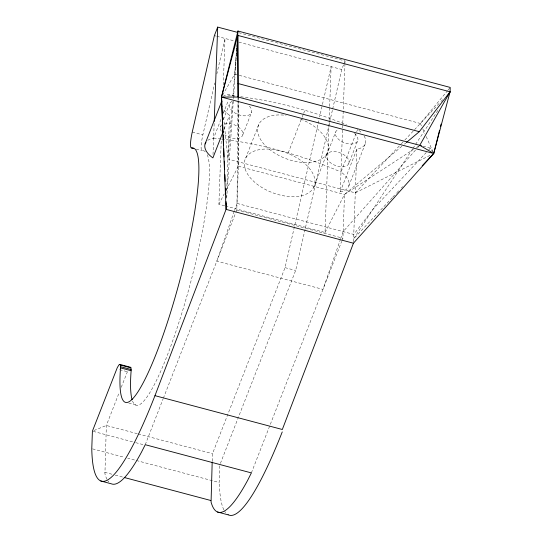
<?xml version="1.0" encoding="UTF-8"?>
<svg xmlns="http://www.w3.org/2000/svg" width="542" height="542" viewBox="0 0 542 542"><rect width="100%" height="100%" fill="white"/><g stroke="black" fill="none" stroke-linecap="round" stroke-linejoin="round"><path stroke-width="0.41" stroke-dasharray="2.71 2.03" d="M234.517 210.526L237.01 203.399L238.073 101.266M238.107 97.892L238.08 100.426L238.08 97.865M106.984 479.277A227.437 36.348 -75.1 0 1 104.924 473.877L106.354 425.47L119.118 392.754M213.02 154.612L214.171 123.048M224.618 205.777L218.9 204.259L221.258 139.965M223.277 84.979L224.984 38.448L216.847 73.895M212.22 461.195L212.498 453.668L285.038 267.646L317.903 124.314M226.509 197.478L226.631 194.138M226.752 190.791L229.523 115.256A20.095 11.423 21.3 0 1 223.446 109.335M219.754 465.849L219.144 482.502L127.695 458.2M235.845 212.369L236.766 210.011L238.372 166.231L238.134 101.266M225.431 205.994L325.044 232.464L329.136 120.791M329.17 119.945L329.638 107.255M329.665 106.408L331.121 66.652L319.604 116.903M364.143 136.028A20.095 11.423 21.3 0 1 356.893 149.104L340.268 191.739L342.747 124.064M342.781 123.224L344.969 63.468M345.003 62.628L345.064 60.941L238.92 32.744M341.988 240.573L342.91 238.209L344.516 194.436L401.886 146.293M356.893 149.104L353.459 242.491M226.692 198.25L233.412 99.525M233.473 98.685L237.152 44.681M222.701 94.931L234.693 74.139L237.003 43.462M429.975 155.378L355.288 192.877L227.918 159.036L232.545 101.036M232.945 95.995L237.111 43.821M205.296 151.672A131.652 21.043 -75.1 0 0 202.274 150.798A21.294 3.401 -75.1 0 1 202.857 134.89L214.767 82.96M318.093 123.488L318.845 120.195M220.398 463.444L295.654 270.465L329.461 123.014M329.651 122.194L332.483 109.836M332.673 109.01L341.738 69.471L343.553 64.816M234.239 211.319L216.814 261.169L322.957 289.374L340.383 239.517M340.661 238.724L343.154 231.603L416.967 148.461M207.762 140.378A20.095 11.423 21.3 0 1 213.616 138.196L221.475 118.041M223.29 113.386L228.433 100.209M220.384 127.316L221.603 124.179M223.44 119.47L229.252 104.572M121.252 387.3L127.783 370.782M224.083 129.213L229.523 115.256M242.877 134.619L251.745 111.882M245.695 158.108L259.001 124.003M145.242 444.704L163.054 399.02M163.366 398.228L235.54 213.155M288.222 152.905L301.826 118.02M302.131 117.248L303.337 114.145M303.642 113.366L304.848 110.27M343.852 64.044L345.064 60.941M313.635 187.6A37.086 21.084 21.3 0 0 271.285 149.28A37.086 21.084 21.3 0 0 254.083 181.685A37.086 21.084 21.3 0 0 313.635 187.6L326.934 153.494M326.792 154.68L335.661 131.943M340.268 191.739A20.095 11.423 21.3 0 0 340.993 172.038L356.406 132.505M356.711 131.726L357.618 129.403M348.757 163.664A11.87 6.748 21.3 0 0 334.678 151.591A11.87 6.748 21.3 0 0 329.888 162.261A11.87 6.748 21.3 0 0 348.757 163.664L357.625 140.92M348.797 186.001L365.423 143.366M251.386 472.909L341.684 241.359M218.9 204.259L224.246 193.819M226.156 190.093L238.372 166.231L238.101 101.246M325.044 232.464L344.516 194.436L413.438 149.443M412.496 149.07L353.601 238.846L392.232 197.701M412.963 148.366L438.939 108.773M421.398 125.785L420.368 123.474L447.563 90.65M448.099 90.006L450.226 87.431M417.53 147.831L419.765 145.31L416.249 147.607M355.288 192.877L400.789 144.362M401.365 143.745L404.244 140.676M404.82 140.06L440.361 102.16M440.931 101.55L442.645 99.721M426.33 152.444L373.072 209.165L353.763 234.429L237.01 203.399M428.647 149.978L430.382 148.129L432.482 151.475M392.808 197.085L396.27 193.399M396.846 192.789L399.156 190.33M401.459 187.878L402.611 186.644M404.467 144.125L405.755 143.041M222.972 96.368L227.505 94.227L234.855 96.178M93.962 430.517L106.354 425.47L137.377 433.708M214.368 35.63L216.001 36.063M216.814 36.28L234.781 41.05M238.859 42.134L341.738 69.471M234.693 74.139L420.368 123.474M423.031 146.177L430.382 148.129M192.241 132.072L202.857 134.89M196.17 149.213L202.274 150.798M238.372 166.231L344.516 194.436M236.766 210.011L342.91 238.209M285.038 267.646L295.654 270.465M128.745 403.011L137.729 405.396M138.196 433.925L212.498 453.668M93.231 431.364L134.87 442.435M135.69 442.651L144.667 445.043M92.587 448.871L124.43 457.333M104.633 472.292L111.984 474.243M115.25 475.11L123.413 477.278M119.633 369.644L127.329 371.724M422.774 128.861L424.826 133.481M426.202 136.557L433.065 151.95M222.857 110.473L223.121 112.987M223.555 117.174L227.918 159.036M238.121 97.045L238.128 100.419M213.616 138.196A256.82 146.022 21.3 0 1 220.865 138.982M221.678 139.077A256.82 146.022 21.3 0 1 340.993 172.038M207.274 154.707A131.652 21.043 -75.1 0 1 182.6 310.695A131.652 21.043 -75.1 0 1 132.505 400.917M227.755 96.117A20.095 11.423 21.3 0 1 230.242 95.561A256.82 146.022 21.3 0 1 236.685 96.252M358.858 130.31A20.095 11.423 21.3 0 1 362.063 133.251M240.729 96.747A256.82 146.022 21.3 0 1 346.501 124.748M300.668 119.118A37.086 21.084 21.3 0 1 322.083 158.63A37.086 21.084 21.3 0 1 263.385 143.434A37.086 21.084 21.3 0 1 286.081 115.344M354.529 133.346A11.87 6.748 21.3 0 1 354.766 143.4A11.87 6.748 21.3 0 1 338.75 139.518A11.87 6.748 21.3 0 1 338.513 129.463M249.388 106.083A11.87 6.748 21.3 0 1 247.769 115.48A11.87 6.748 21.3 0 1 232.03 110.798A11.87 6.748 21.3 0 1 232.735 101.13M224.612 123.651A11.87 6.748 21.3 0 1 239.876 128.19A11.87 6.748 21.3 0 1 240.086 137.797A11.87 6.748 21.3 0 1 224.862 134.931M221.231 131.15A11.87 6.748 21.3 0 1 221.109 125.703M225.655 512.644A227.437 36.971 -75.3 0 1 224.551 511.079M223.873 509.846A227.437 36.971 -75.3 0 1 219.3 482.075M108.806 481.94A227.437 36.348 -75.1 0 1 107.675 480.456"/><path stroke-width="0.81" d="M132.099 399.671A131.652 21.043 -75.1 0 1 131.13 370.714L120.52 367.896L120.331 365.023L119.796 364.407L118.969 364.881L117.329 367.551L92.411 431.147L91.774 448.654A227.437 36.348 -75.1 0 0 154.971 395.66L226.068 209.375L226.292 203.331M131.13 370.714L130.94 367.849L130.405 367.225L119.796 364.407M214.232 121.361L217.694 27.1L237.288 32.31M100.758 480.984L111.367 483.81A227.437 36.348 -75.1 0 0 141.53 452.075L145.242 444.704L251.386 472.909L247.674 480.273A227.437 36.348 -75.1 0 1 211.068 502.082L212.186 462.035M154.971 395.66L282.328 429.501L353.431 243.216L433.749 153.488L450.07 91.808L450.226 87.431L237.945 31.023L237.667 37.086M353.431 243.216L226.068 209.375L221.461 97.079L237.945 31.023M439.447 130.649L433.749 153.488L422.218 165.771M440.463 126.577L441.073 124.125M221.983 102.106L221.461 97.079L237.782 35.399L450.07 91.808L419.765 145.31L433.749 153.488L221.461 97.079L223.026 132.492M217.694 27.1L214.368 35.63L192.241 132.072A21.294 3.401 -75.1 0 0 191.658 147.98A131.652 21.043 -75.1 0 1 168 320.586A131.652 21.043 -75.1 0 1 120.52 367.896M205.093 143.928L221.719 101.293A20.095 11.423 21.3 0 0 221.983 106.53M223.175 131.537L212.898 157.891A20.095 11.423 21.3 0 1 205.919 142.248M448.214 94.633L450.07 91.808L419.291 131.686L406.398 142.505M221.461 97.079L238.121 97.045L421.398 145.744M238.121 97.045L237.782 35.399L238.026 83.522L419.291 131.686M191.658 147.98L193.291 148.413M120.331 365.023L130.94 367.849M120.541 366.697L131.157 369.522M124.233 477.495L210.777 500.49M217.511 512.007L228.128 514.832M223.141 135.019L223.589 145.141M223.738 148.508L224.11 156.943M224.293 161.157L224.666 169.592M224.889 174.646L225.187 181.394M225.486 188.135L225.75 194.043M226.082 201.631L226.231 204.998M238.026 83.522L238.08 97.025M282.24 431.927A227.437 36.971 -75.3 0 1 228.155 514.737"/></g></svg>
